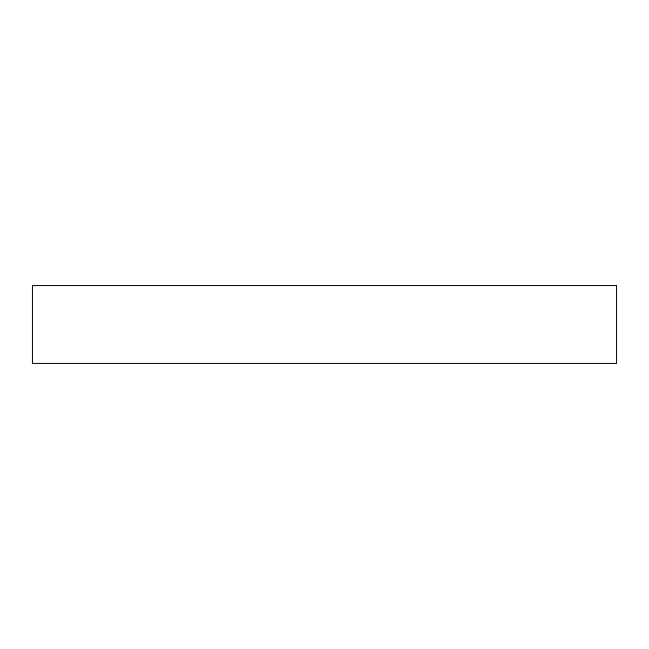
<?xml version="1.0" encoding="UTF-8"?>
<svg xmlns="http://www.w3.org/2000/svg" width="649" height="649" viewBox="0 0 649 649"><rect width="100%" height="100%" fill="white"/><g stroke="black" fill="none" stroke-linecap="round" stroke-linejoin="round"><path stroke-width="0.97" d="M616.55 285.56L32.45 285.56L32.45 363.44L616.55 363.44L616.55 285.56"/></g></svg>
